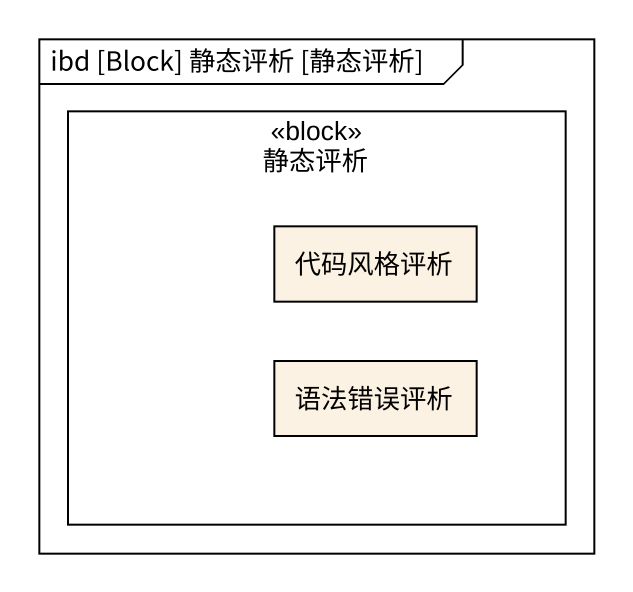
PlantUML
@startuml
mainframe ibd [Block] 静态评析 [静态评析]
rectangle 静态评析 <<block>> {
  rectangle 代码风格评析
  rectangle 语法错误评析
}
@enduml
